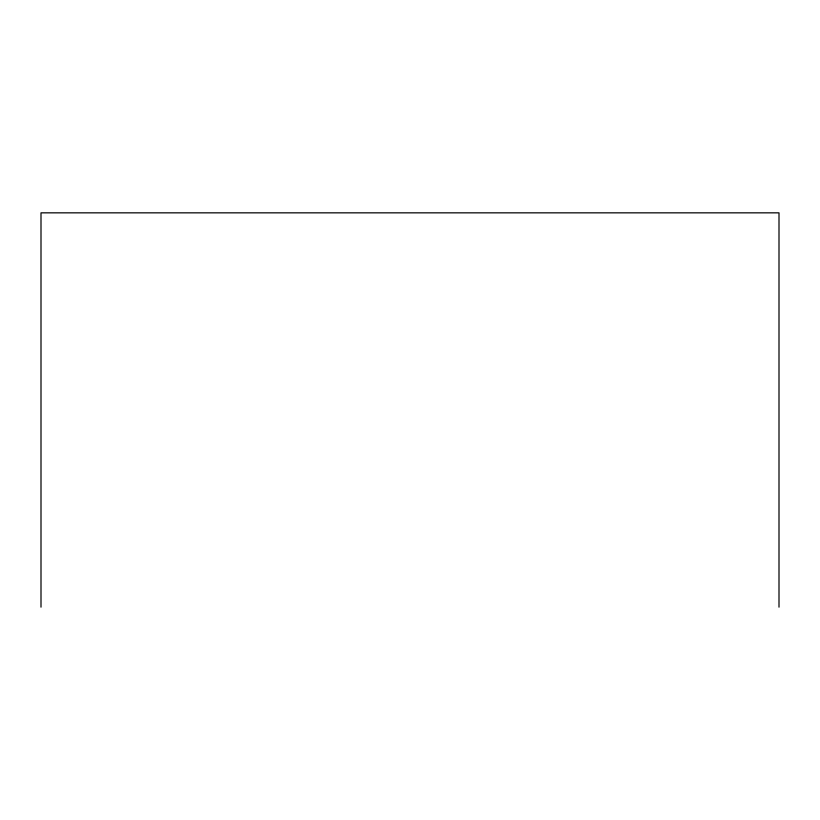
<?xml version="1.0" encoding="UTF-8"?>
<svg xmlns="http://www.w3.org/2000/svg" width="820" height="820" viewBox="0 0 820 820"><rect width="100%" height="100%" fill="white"/><g stroke="black" fill="none" stroke-linecap="round" stroke-linejoin="round"><path stroke-width="1.23" d="M779 607.159L779 212.841L41 212.841L41 607.159"/></g></svg>
